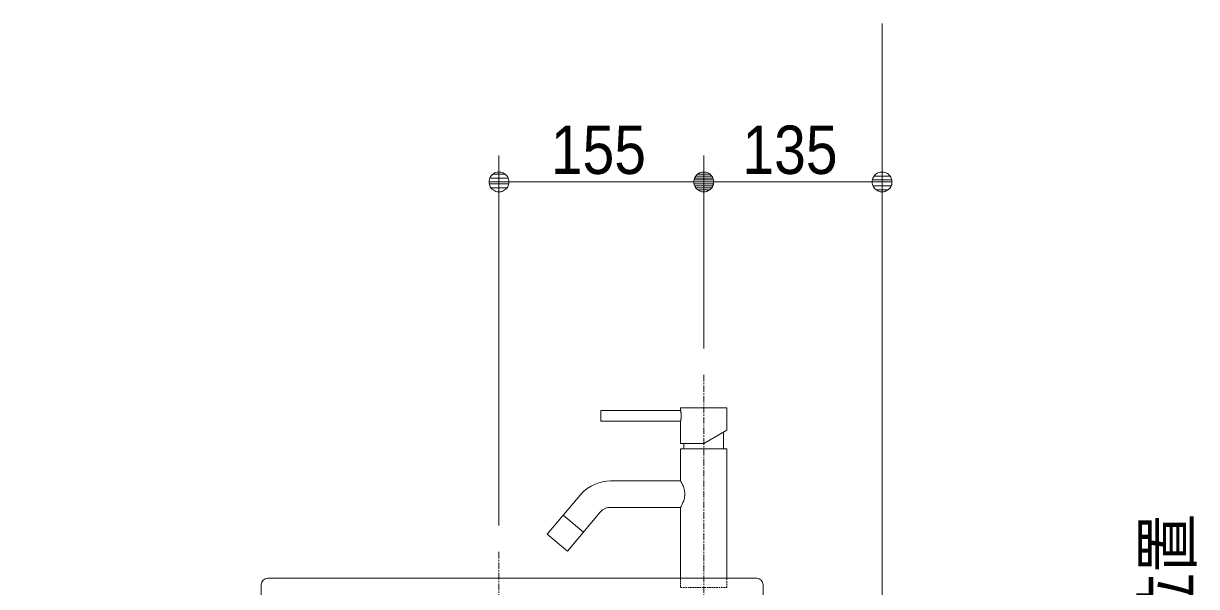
# Model space of a CAD drawing. Units: millimetres, scale not verified. Extents: x -6062 to 6062, y -3045 to 3045.
# Drawn here: x -4068 to -3179, y -1196 to -770 of the extents above; entities that cross this region are included whole.
import ezdxf
from ezdxf.enums import TextEntityAlignment as Align

# ---------------------------------------------------------------- set-up
doc = ezdxf.new("R2010")
doc.units = ezdxf.units.MM
doc.header["$LTSCALE"] = 20
doc.linetypes.add('CHAIN1', pattern=[8, 5, -1, 1, -1])
doc.linetypes.add('DASHED1', pattern=[1.8, 1.2, -0.6])
for name, color, linetype, lineweight in [('0-2_5ボウル・キャビネット', 7, 'Continuous', 9), ('0-3_2寸法-2', 7, 'Continuous', 9), ('0-4_0', 7, 'Continuous', 9), ('0-5_2寸法-1', 7, 'Continuous', 9), ('0-6_4給排水', 7, 'Continuous', 9)]:
    doc.layers.add(name, color=color, linetype=linetype, lineweight=lineweight)
doc.styles.add('ＭＳ Ｐゴシック', font='')
doc.styles.get('ＭＳ Ｐゴシック').set_extended_font_data('MS PGothic')

# ---------------------------------------------------------------- blocks, each defined once
blk = doc.blocks.new('_Dot')
at = {"layer": '0-4_0'}
for p, q in [((-10, 0), (-20, 0)), ((9.78, 2), (-9.78, 2)), ((7.99, 6), (-7.99, 6)), ((9.16, -3.98), (-9.16, -3.98)), ((6, -7.98), (-6, -7.98))]:
    blk.add_line(p, q, dxfattribs=at)
for points in [[(10, 0), (9.92, 1.25), (9.69, 2.49), (9.3, 3.68), (8.76, 4.82), (8.09, 5.88), (7.29, 6.85), (6.37, 7.71), (5.36, 8.44), (4.26, 9.05), (3.09, 9.51), (1.87, 9.82), (0.63, 9.98), (-0.63, 9.98), (-1.87, 9.82), (-3.09, 9.51), (-4.26, 9.05), (-5.36, 8.44), (-6.37, 7.71), (-7.29, 6.85), (-8.09, 5.88), (-8.76, 4.82), (-9.3, 3.68), (-9.69, 2.49), (-9.92, 1.25), (-10, 0), (0, 0)], [(-10, 0), (-9.92, -1.25), (-9.69, -2.49), (-9.3, -3.68), (-8.76, -4.82), (-8.09, -5.88), (-7.29, -6.85), (-6.37, -7.71), (-5.36, -8.44), (-4.26, -9.05), (-3.09, -9.51), (-1.87, -9.82), (-0.63, -9.98), (0.63, -9.98), (1.87, -9.82), (3.09, -9.51), (4.26, -9.05), (5.36, -8.44), (6.37, -7.71), (7.29, -6.85), (8.09, -5.88), (8.76, -4.82), (9.3, -3.68), (9.69, -2.49), (9.92, -1.25), (10, 0), (0, 0)]]:
    blk.add_lwpolyline(points, close=True, dxfattribs=at)
blk = doc.blocks.new('グループ-7')
at = {"layer": '0-2_5ボウル・キャビネット'}
for p, q in [((-41900, -23800), (-34500, -23800)), ((-42000, -24100), (-42000, -23900)), ((-34400, -23900), (-34400, -26600))]:
    blk.add_line(p, q, dxfattribs=at)
at = {"layer": '0-2_5ボウル・キャビネット', "linetype": 'DASHED1'}
blk.add_lwpolyline([(-37750, -26224.5), (-37950, -26340), (-37950, -26600), (-38850, -26600), (-38850, -26340), (-39050, -26224.5)], dxfattribs=at)
at = {"layer": '0-2_5ボウル・キャビネット'}
blk.add_lwpolyline([(-34400, -26600), (-41000, -26600), (-41055, -26520)], dxfattribs=at)
for centre, radius, start, end in [((-41900, -23900), 100, 90, 180), ((-34500, -23900), 100, 0, 90), ((-36800, -24100), 5200, 180, 199.26503), ((-40576, -25419.8), 1200, 199.26503, 246.47303)]:
    blk.add_arc(centre, radius, start, end, dxfattribs=at)
blk = doc.blocks.new('グループ-8')
at = {"layer": '0-6_4給排水', "linetype": 'CHAIN1'}
blk.add_line((-35300, -24500), (-35300, -20720), dxfattribs=at)
at = {"layer": '0-6_4給排水'}
for p, q in [((-35000, -21586.8), (-35000, -21840)), ((-35600, -21760), (-35600, -21840)), ((-37122.2, -23104), (-37428.6, -22846.9))]:
    blk.add_line(p, q, dxfattribs=at)
blk.add_lwpolyline([(-36860, -21420), (-35650, -21420), (-35650, -21760), (-35300, -21760), (-34950.1, -21558), (-34950, -21220), (-35650, -21220), (-35650, -21260), (-36860, -21260)], close=True, dxfattribs=at)
for points in [[(-35650, -21260), (-35649.9, -21260.4), (-35649.6, -21261.6), (-35649.2, -21263.6), (-35648.6, -21266.4), (-35647.9, -21269.8), (-35647.1, -21274), (-35646.2, -21278.7), (-35645.3, -21284.1), (-35644.4, -21289.9), (-35643.5, -21296.2), (-35642.7, -21302.9), (-35642.1, -21309.9), (-35641.5, -21317.2), (-35641.1, -21324.7), (-35640.8, -21332.3), (-35640.7, -21340), (-35640.8, -21344), (-35640.8, -21348.1), (-35641.1, -21356.1), (-35641.6, -21363.9), (-35642.2, -21371.4), (-35642.9, -21378.5), (-35643.7, -21385.3), (-35644.6, -21391.5), (-35645.5, -21397.3), (-35646.4, -21402.4), (-35647.3, -21407), (-35648, -21410.9), (-35648.7, -21414.2), (-35649.3, -21416.7), (-35649.7, -21418.5), (-35649.9, -21419.6), (-35650, -21420)], [(-35650, -23800), (-35650, -22728), (-36713.5, -22728), (-36733.2, -22729), (-36752.7, -22731.9), (-36771.8, -22736.7), (-36790.4, -22743.4), (-36811.9, -22753.9), (-36831.9, -22766.9), (-36850.3, -22782.1), (-36866.7, -22799.5), (-37363.9, -23392), (-37670.3, -23134.9), (-37173.1, -22542.3), (-37171.4, -22540.3), (-37120.6, -22487.3), (-37065.1, -22441.9), (-37006.6, -22404.5), (-36944.2, -22374.2), (-36888.5, -22354.1), (-36831.1, -22339.7), (-36772.6, -22330.9), (-36713.5, -22328), (-35650, -22328), (-35650, -21840), (-34950, -21840), (-34950, -23800)], [(-35650, -22328), (-35649.4, -22329), (-35647.7, -22332.1), (-35644.9, -22337.2), (-35641.1, -22344.1), (-35636.5, -22352.7), (-35631.3, -22362.9), (-35625.7, -22374.6), (-35619.7, -22387.6), (-35613.7, -22401.8), (-35607.9, -22417.2), (-35602.3, -22433.7), (-35597.3, -22451.2), (-35593.1, -22469.6), (-35589.9, -22488.8), (-35587.9, -22508.5), (-35587.2, -22528.5), (-35588, -22548.6), (-35590.1, -22568.5), (-35593.4, -22587.7), (-35597.7, -22606.3), (-35602.8, -22623.9), (-35608.5, -22640.5), (-35614.4, -22655.9), (-35620.5, -22670.1), (-35626.4, -22683), (-35632, -22694.4), (-35637.1, -22704.4), (-35641.5, -22712.7), (-35645.1, -22719.3), (-35647.8, -22724.1), (-35649.4, -22727.1), (-35650, -22728)]]:
    blk.add_lwpolyline(points, dxfattribs=at)
at = {"layer": '0-6_4給排水', "linetype": 'DASHED1'}
blk.add_lwpolyline([(-35650, -23800), (-35650, -23940), (-34950, -23940), (-34950, -23800)], dxfattribs=at)
blk = doc.blocks.new('グループ-10')
at = {"layer": '0-6_4給排水', "linetype": 'CHAIN1'}
blk.add_line((-38400, -23400), (-38400, -33060), dxfattribs=at)

msp = doc.modelspace()

# ---------------------------------------------------------------- linework, layer by layer
at = {"layer": '0-2_5ボウル・キャビネット'}
msp.add_lwpolyline([(-4067.5, -2020), (-3417.5, -2020), (-3417.5, -770)], dxfattribs=at)
at = {"layer": '0-5_2寸法-1'}
for p, q in [((-3707.5, -1150), (-3707.5, -870)), ((-3552.5, -1016), (-3552.5, -870)), ((-3552.5, -1016), (-3552.5, -870)), ((-3417.5, -1046), (-3417.5, -870)), ((-3692.49, -890), (-3567.51, -890)), ((-3432.51, -890), (-3537.49, -890))]:
    msp.add_line(p, q, dxfattribs=at)

# ---------------------------------------------------------------- block references
at = {"layer": '0-2_5ボウル・キャビネット', "xscale": 0.05, "yscale": 0.05}
msp.add_blockref('グループ-7', (-1787.5, 0), dxfattribs=at)
at = {"layer": '0-5_2寸法-1', "xscale": 0.7503418, "yscale": 0.7503418, "rotation": 180}
for p in [(-3707.5, -890), (-3552.5, -890)]:
    msp.add_blockref('_Dot', p, dxfattribs=at)
at = {"layer": '0-5_2寸法-1', "xscale": 0.7503418, "yscale": 0.7503418}
for p in [(-3552.5, -890), (-3417.5, -890)]:
    msp.add_blockref('_Dot', p, dxfattribs=at)
at = {"layer": '0-6_4給排水', "xscale": 0.05, "yscale": 0.05}
for name in ['グループ-8', 'グループ-10']:
    msp.add_blockref(name, (-1787.5, 0), dxfattribs=at)

# ---------------------------------------------------------------- texts
at = {"layer": '0-3_2寸法-2', "style": 'ＭＳ Ｐゴシック', "width": 0.9}
msp.add_text('Pトラップ排水位置', height=36.69, rotation=90, dxfattribs=at).set_placement((-3172.48, -1530.42), align=Align.BOTTOM_LEFT)
at = {"layer": '0-5_2寸法-1', "style": 'ＭＳ Ｐゴシック', "width": 0.9}
for s, p in [('155', (-3668.22, -894.96)), ('135', (-3523.22, -894.96))]:
    msp.add_text(s, height=36.66, dxfattribs=at).set_placement(p, align=Align.BOTTOM_LEFT)

doc.saveas('drawing.dxf')
